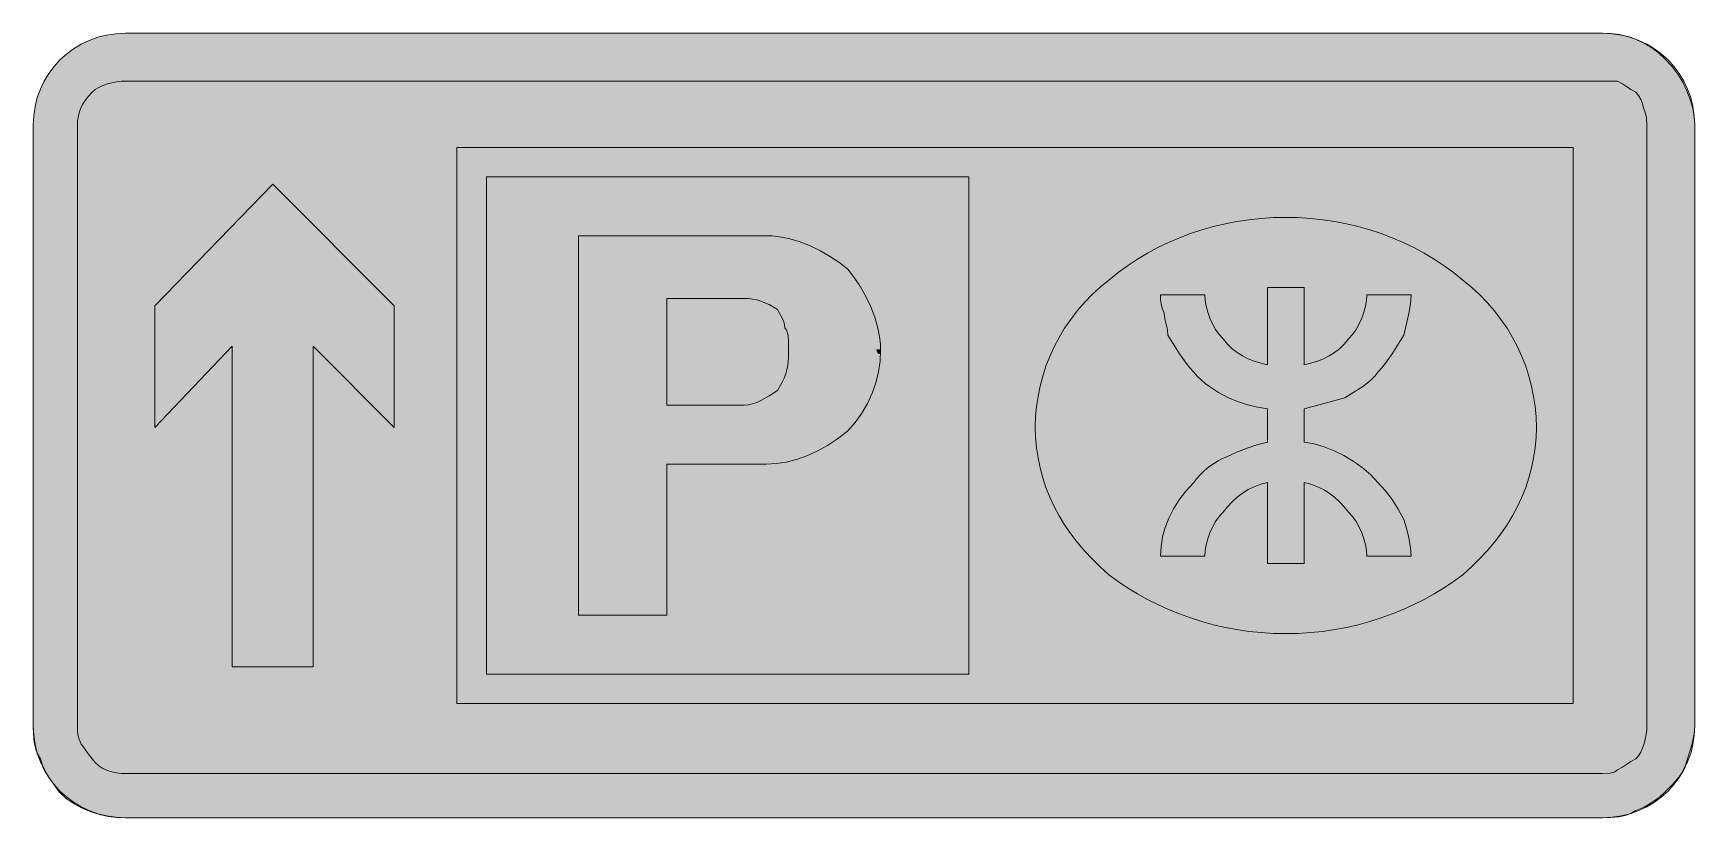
# Model space of a CAD drawing. Header units: metres. Extents: x 14 to 555, y 8 to 264.
import ezdxf

# ---------------------------------------------------------------- set-up
doc = ezdxf.new("R2010")
doc.units = ezdxf.units.M
for name, color, linetype, true_color in [('FILL_BLUE_0000FF', 7, 'Continuous', 0x0000ff), ('FILL_RED_FF0000', 7, 'Continuous', 0xff0000), ('FILL_WHITE_FFFFFF', 7, 'Continuous', 0xffffff), ('STROKE_BLUE_0000FF', 7, 'Continuous', 0x0000ff)]:
    doc.layers.add(name, color=color, linetype=linetype, true_color=true_color)

msp = doc.modelspace()

# ---------------------------------------------------------------- hatches: boundary and pattern name
at = {"layer": 'FILL_BLUE_0000FF', "true_color": 0x0000ff}
h = msp.add_hatch(color=7, dxfattribs=at)
h.dxf.hatch_style = 1
h.paths.add_polyline_path([(525.15, 248.16), (529.95, 248.16), (531.56, 247.26), (532.95, 246.36), (534.34, 245.46), (535.95, 244.56), (536.83, 243.47), (537.6, 242.16), (538.14, 240.85), (538.35, 239.76), (539.04, 237.98), (539.4, 236.31), (539.55, 233.76), (539.55, 38.16), (539.49, 36.76), (539.32, 35.29), (539.04, 33.79), (538.65, 32.31), (538.14, 30.88), (537.53, 29.55), (536.79, 28.37), (535.95, 27.36), (534.34, 26.46), (532.95, 25.56), (531.56, 24.66), (529.95, 23.76), (529.45, 23.36), (528.86, 23.07), (527.55, 22.71), (525.15, 22.56), (43.95, 22.56), (42.55, 22.62), (41.08, 22.8), (39.58, 23.13), (38.1, 23.61), (36.67, 24.26), (35.34, 25.09), (34.16, 26.12), (33.15, 27.36), (32.25, 28.45), (31.35, 29.76), (30.45, 31.07), (29.55, 32.16), (28.86, 33.77), (28.5, 35.16), (28.37, 36.55), (28.35, 38.16), (28.35, 233.76), (28.41, 235.11), (28.59, 236.46), (28.92, 237.81), (29.4, 239.16), (30.05, 240.51), (30.88, 241.86), (31.91, 243.21), (33.15, 244.56), (34.16, 245.4), (35.34, 246.13), (36.67, 246.75), (38.1, 247.26), (39.58, 247.65), (41.08, 247.93), (42.55, 248.1), (43.95, 248.16), (525.15, 248.16)])
h = msp.add_hatch(color=7, dxfattribs=at)
h.dxf.hatch_style = 1
h.paths.add_polyline_path([(161.55, 216.96), (318.75, 216.96), (318.75, 54.96), (161.55, 54.96), (161.55, 216.96)])
at = {"layer": 'FILL_RED_FF0000', "true_color": 0xff0000}
h = msp.add_hatch(color=7, dxfattribs=at)
h.dxf.hatch_style = 1
h.paths.add_polyline_path([(417.91, 68.24), (413.91, 68.49), (409.95, 68.9), (406.03, 69.47), (402.16, 70.2), (398.35, 71.07), (394.59, 72.09), (390.9, 73.26), (387.28, 74.57), (383.74, 76.01), (380.27, 77.59), (376.89, 79.3), (373.61, 81.13), (370.42, 83.09), (367.33, 85.17), (364.35, 87.36), (361.51, 89.88), (358.84, 92.47), (356.34, 95.15), (354.02, 97.9), (351.87, 100.72), (349.9, 103.6), (348.11, 106.55), (346.5, 109.56), (345.07, 112.63), (343.83, 115.74), (342.77, 118.91), (341.91, 122.12), (341.23, 125.38), (340.74, 128.67), (340.45, 132), (340.35, 135.36), (340.45, 138.73), (340.74, 142.1), (341.23, 145.45), (341.91, 148.77), (342.77, 152.05), (343.83, 155.29), (345.07, 158.48), (346.5, 161.61), (348.11, 164.67), (349.9, 167.65), (351.87, 170.54), (354.02, 173.33), (356.34, 176.02), (358.84, 178.59), (361.51, 181.04), (364.35, 183.36), (367.33, 185.76), (370.42, 188.03), (373.61, 190.14), (376.89, 192.12), (380.27, 193.94), (383.74, 195.62), (387.28, 197.14), (390.9, 198.51), (394.59, 199.73), (398.35, 200.79), (402.16, 201.69), (406.03, 202.43), (409.95, 203.01), (413.91, 203.42), (417.91, 203.68), (421.95, 203.76), (425.99, 203.68), (429.99, 203.42), (433.95, 203.01), (437.87, 202.43), (441.74, 201.69), (445.55, 200.79), (449.31, 199.73), (453, 198.51), (456.62, 197.14), (460.16, 195.62), (463.63, 193.94), (467.01, 192.12), (470.29, 190.14), (473.48, 188.03), (476.57, 185.76), (479.55, 183.36), (482.39, 181.04), (485.06, 178.59), (487.56, 176.02), (489.88, 173.33), (492.03, 170.54), (494, 167.65), (495.79, 164.67), (497.4, 161.61), (498.83, 158.48), (500.07, 155.29), (501.13, 152.05), (501.99, 148.77), (502.67, 145.45), (503.16, 142.1), (503.45, 138.73), (503.55, 135.36), (503.45, 132), (503.16, 128.67), (502.67, 125.38), (501.99, 122.12), (501.13, 118.91), (500.07, 115.74), (498.83, 112.63), (497.4, 109.56), (495.79, 106.55), (494, 103.6), (492.03, 100.72), (489.88, 97.9), (487.56, 95.15), (485.06, 92.47), (482.39, 89.88), (479.55, 87.36), (476.57, 85.17), (473.48, 83.09), (470.29, 81.13), (467.01, 79.3), (463.63, 77.59), (460.16, 76.01), (456.62, 74.57), (453, 73.26), (449.31, 72.09), (445.55, 71.07), (441.74, 70.2), (437.87, 69.47), (433.95, 68.9), (429.99, 68.49), (425.99, 68.24), (421.95, 68.16), (417.91, 68.24)])
at = {"layer": 'FILL_WHITE_FFFFFF', "true_color": 0xffffff}
h = msp.add_hatch(color=7, dxfattribs=at)
h.dxf.hatch_style = 1
h.paths.add_polyline_path([(525.15, 263.76), (527.85, 263.65), (530.53, 263.29), (533.19, 262.68), (535.8, 261.81), (538.36, 260.65), (540.84, 259.2), (543.25, 257.44), (545.55, 255.36), (547.69, 253), (549.58, 250.47), (551.22, 247.79), (552.6, 245.01), (553.69, 242.18), (554.49, 239.33), (554.98, 236.51), (555.15, 233.76), (555.15, 38.16), (554.94, 35.46), (554.4, 32.76), (553.63, 30.06), (552.75, 27.36), (552.24, 25.67), (551.63, 24.15), (550.89, 22.78), (550.05, 21.51), (548.03, 19.09), (545.55, 16.56), (543.54, 14.78), (541.2, 13.11), (538.63, 11.67), (535.95, 10.56), (534.6, 9.77), (533.25, 9.17), (531.9, 8.75), (530.55, 8.46), (527.85, 8.2), (525.15, 8.16), (43.95, 8.16), (41.2, 8.27), (38.38, 8.63), (35.53, 9.24), (32.7, 10.11), (29.92, 11.27), (27.24, 12.72), (24.71, 14.48), (22.35, 16.56), (18.9, 21.51), (18.14, 22.78), (17.46, 24.15), (16.85, 25.67), (16.35, 27.36), (15.56, 28.71), (14.96, 30.06), (14.54, 31.41), (14.25, 32.76), (13.99, 35.46), (13.95, 38.16), (13.95, 233.76), (14.1, 236.87), (14.55, 239.87), (15.28, 242.77), (16.28, 245.53), (17.52, 248.16), (19.01, 250.63), (20.73, 252.94), (22.65, 255.06), (24.77, 256.98), (27.08, 258.7), (29.55, 260.19), (32.18, 261.43), (34.94, 262.43), (37.84, 263.16), (40.84, 263.61), (43.95, 263.76), (525.15, 263.76)])
h = msp.add_hatch(color=7, dxfattribs=at)
h.dxf.hatch_style = 1
h.paths.add_polyline_path([(515.55, 45.36), (151.95, 45.36), (151.95, 226.56), (515.55, 226.56), (515.55, 45.36)])
h = msp.add_hatch(color=7, dxfattribs=at)
h.dxf.hatch_style = 1
h.paths.add_polyline_path([(131.55, 135.36), (105.15, 161.76), (105.15, 57.36), (78.75, 57.36), (78.75, 161.76), (53.55, 135.36), (53.55, 174.96), (91.95, 214.56), (131.55, 174.96), (131.55, 135.36)])
h = msp.add_hatch(color=7, dxfattribs=at)
h.dxf.hatch_style = 1
h.paths.add_polyline_path([(191.55, 74.16), (191.55, 197.76), (252.75, 197.76), (254.55, 197.7), (256.35, 197.54), (259.91, 196.92), (263.42, 195.92), (266.85, 194.61), (270.16, 193.01), (273.34, 191.18), (276.34, 189.15), (279.15, 186.96), (281.34, 184.15), (283.37, 181.15), (285.2, 177.97), (286.8, 174.66), (288.11, 171.23), (289.11, 167.72), (289.73, 164.16), (289.89, 162.36), (289.95, 160.56), (289.78, 156.96), (289.28, 153.4), (288.43, 149.89), (287.25, 146.46), (285.73, 143.15), (283.88, 139.97), (281.68, 136.97), (279.15, 134.16), (275.95, 131.63), (272.66, 129.43), (269.32, 127.58), (265.95, 126.06), (262.58, 124.88), (259.24, 124.03), (255.95, 123.53), (252.75, 123.36), (220.35, 123.36), (220.35, 74.16), (191.55, 74.16)])
h.paths.add_polyline_path([(246.9, 142.67), (248.25, 142.97), (249.6, 143.45), (250.95, 144.06), (253.65, 145.6), (256.35, 147.36), (257.93, 150.06), (258.54, 151.41), (259.05, 152.76), (259.44, 154.11), (259.73, 155.46), (259.89, 156.81), (259.95, 158.16), (259.95, 162.96), (259.8, 165.36), (259.44, 166.67), (259.15, 167.26), (258.75, 167.76), (258.7, 168.61), (258.54, 169.37), (258, 170.76), (256.35, 173.76), (253.65, 175.33), (252.3, 175.95), (250.95, 176.46), (249.6, 176.85), (248.25, 177.13), (246.9, 177.3), (245.55, 177.36), (220.35, 177.36), (220.35, 142.56), (245.55, 142.56), (246.9, 142.67)], flags=16)
h = msp.add_hatch(color=7, dxfattribs=at)
h.dxf.hatch_style = 1
h.paths.add_polyline_path([(381.32, 96.51), (381.83, 99.64), (382.67, 102.75), (383.85, 105.81), (385.37, 108.82), (387.23, 111.75), (389.42, 114.61), (391.95, 117.36), (392.96, 118.71), (394.14, 120.02), (395.47, 121.28), (396.9, 122.46), (398.38, 123.52), (399.88, 124.45), (401.35, 125.2), (402.75, 125.76), (406.16, 127.35), (409.35, 128.61), (412.54, 129.64), (415.95, 130.56), (415.95, 141.36), (412.75, 141.92), (409.5, 142.73), (406.25, 143.79), (403.05, 145.11), (399.97, 146.72), (397.05, 148.62), (395.67, 149.68), (394.36, 150.83), (393.12, 152.05), (391.95, 153.36), (390.65, 154.76), (389.46, 156.25), (387.3, 159.36), (383.55, 165.36), (383.36, 167.16), (382.95, 168.96), (382.54, 170.76), (382.35, 172.56), (381.66, 174.17), (381.3, 175.56), (381.17, 176.95), (381.15, 178.56), (395.55, 178.56), (395.66, 176.71), (395.98, 174.79), (396.5, 172.84), (397.2, 170.91), (398.07, 169.03), (399.09, 167.25), (400.26, 165.62), (401.55, 164.16), (402.96, 162.47), (404.48, 160.99), (406.11, 159.71), (407.85, 158.61), (409.71, 157.68), (411.68, 156.9), (413.76, 156.27), (415.95, 155.76), (415.95, 180.96), (427.95, 180.96), (427.95, 155.76), (430.14, 156.27), (432.23, 156.9), (434.19, 157.68), (436.05, 158.61), (437.79, 159.71), (439.43, 160.99), (440.94, 162.47), (442.35, 164.16), (443.64, 165.62), (444.81, 167.25), (445.83, 169.03), (446.7, 170.91), (447.4, 172.84), (447.92, 174.79), (448.24, 176.71), (448.35, 178.56), (462.75, 178.56), (462.54, 175.65), (462, 172.41), (460.35, 165.36), (456.6, 159.36), (454.44, 156.25), (453.25, 154.76), (451.95, 153.36), (450.94, 152.06), (449.76, 150.87), (448.43, 149.75), (447, 148.71), (441.15, 144.96), (427.95, 141.36), (427.95, 130.56), (431.15, 129.94), (434.4, 129), (437.65, 127.75), (440.85, 126.21), (443.93, 124.38), (446.85, 122.29), (449.54, 119.95), (451.95, 117.36), (454.44, 114.64), (456.6, 111.81), (458.53, 108.75), (460.35, 105.36), (461.23, 102.47), (462, 99.36), (462.54, 96.25), (462.75, 93.36), (448.35, 93.36), (448.24, 95.21), (447.92, 97.13), (447.4, 99.08), (446.7, 101.01), (445.83, 102.89), (444.81, 104.67), (443.64, 106.3), (442.35, 107.76), (440.94, 109.5), (439.43, 111.12), (437.79, 112.59), (436.05, 113.91), (434.19, 115.06), (432.23, 116.03), (430.14, 116.8), (427.95, 117.36), (427.95, 90.96), (415.95, 90.96), (415.95, 117.36), (413.76, 116.8), (411.68, 116.03), (409.71, 115.06), (407.85, 113.91), (406.11, 112.59), (404.48, 111.12), (402.96, 109.5), (401.55, 107.76), (400.26, 106.3), (399.09, 104.67), (398.07, 102.89), (397.2, 101.01), (396.5, 99.08), (395.98, 97.13), (395.66, 95.21), (395.55, 93.36), (381.15, 93.36), (381.32, 96.51)])
h = msp.add_hatch(color=7, dxfattribs=at)
h.dxf.hatch_style = 1
h.paths.add_polyline_path([(289.95, 159.36), (289.55, 159.41), (289.26, 159.55), (288.9, 159.96), (288.75, 160.56), (289.95, 160.56), (289.95, 159.36)])

# ---------------------------------------------------------------- linework, layer by layer
at = {"layer": 'FILL_BLUE_0000FF', "lineweight": 0, "true_color": 0x0000ff}
for points in [[(525.15, 248.16), (529.95, 248.16), (531.56, 247.26), (532.95, 246.36), (534.34, 245.46), (535.95, 244.56), (536.83, 243.47), (537.6, 242.16), (538.14, 240.85), (538.35, 239.76), (539.04, 237.98), (539.4, 236.31), (539.55, 233.76), (539.55, 38.16), (539.49, 36.76), (539.32, 35.29), (539.04, 33.79), (538.65, 32.31), (538.14, 30.88), (537.53, 29.55), (536.79, 28.37), (535.95, 27.36), (534.34, 26.46), (532.95, 25.56), (531.56, 24.66), (529.95, 23.76), (529.45, 23.36), (528.86, 23.07), (527.55, 22.71), (525.15, 22.56), (43.95, 22.56), (42.55, 22.62), (41.08, 22.8), (39.58, 23.13), (38.1, 23.61), (36.67, 24.26), (35.34, 25.09), (34.16, 26.12), (33.15, 27.36), (32.25, 28.45), (31.35, 29.76), (30.45, 31.07), (29.55, 32.16), (28.86, 33.77), (28.5, 35.16), (28.37, 36.55), (28.35, 38.16), (28.35, 233.76), (28.41, 235.11), (28.59, 236.46), (28.92, 237.81), (29.4, 239.16), (30.05, 240.51), (30.88, 241.86), (31.91, 243.21), (33.15, 244.56), (34.16, 245.4), (35.34, 246.13), (36.67, 246.75), (38.1, 247.26), (39.58, 247.65), (41.08, 247.93), (42.55, 248.1), (43.95, 248.16)], [(161.55, 216.96), (318.75, 216.96), (318.75, 54.96), (161.55, 54.96)]]:
    msp.add_lwpolyline(points, close=True, dxfattribs=at)
at = {"layer": 'FILL_RED_FF0000', "lineweight": 0, "true_color": 0xff0000}
msp.add_lwpolyline([(417.91, 68.24), (413.91, 68.49), (409.95, 68.9), (406.03, 69.47), (402.16, 70.2), (398.35, 71.07), (394.59, 72.09), (390.9, 73.26), (387.28, 74.57), (383.74, 76.01), (380.27, 77.59), (376.89, 79.3), (373.61, 81.13), (370.42, 83.09), (367.33, 85.17), (364.35, 87.36), (361.51, 89.88), (358.84, 92.47), (356.34, 95.15), (354.02, 97.9), (351.87, 100.72), (349.9, 103.6), (348.11, 106.55), (346.5, 109.56), (345.07, 112.63), (343.83, 115.74), (342.77, 118.91), (341.91, 122.12), (341.23, 125.38), (340.74, 128.67), (340.45, 132), (340.35, 135.36), (340.45, 138.73), (340.74, 142.1), (341.23, 145.45), (341.91, 148.77), (342.77, 152.05), (343.83, 155.29), (345.07, 158.48), (346.5, 161.61), (348.11, 164.67), (349.9, 167.65), (351.87, 170.54), (354.02, 173.33), (356.34, 176.02), (358.84, 178.59), (361.51, 181.04), (364.35, 183.36), (367.33, 185.76), (370.42, 188.03), (373.61, 190.14), (376.89, 192.12), (380.27, 193.94), (383.74, 195.62), (387.28, 197.14), (390.9, 198.51), (394.59, 199.73), (398.35, 200.79), (402.16, 201.69), (406.03, 202.43), (409.95, 203.01), (413.91, 203.42), (417.91, 203.68), (421.95, 203.76), (425.99, 203.68), (429.99, 203.42), (433.95, 203.01), (437.87, 202.43), (441.74, 201.69), (445.55, 200.79), (449.31, 199.73), (453, 198.51), (456.62, 197.14), (460.16, 195.62), (463.63, 193.94), (467.01, 192.12), (470.29, 190.14), (473.48, 188.03), (476.57, 185.76), (479.55, 183.36), (482.39, 181.04), (485.06, 178.59), (487.56, 176.02), (489.88, 173.33), (492.03, 170.54), (494, 167.65), (495.79, 164.67), (497.4, 161.61), (498.83, 158.48), (500.07, 155.29), (501.13, 152.05), (501.99, 148.77), (502.67, 145.45), (503.16, 142.1), (503.45, 138.73), (503.55, 135.36), (503.45, 132), (503.16, 128.67), (502.67, 125.38), (501.99, 122.12), (501.13, 118.91), (500.07, 115.74), (498.83, 112.63), (497.4, 109.56), (495.79, 106.55), (494, 103.6), (492.03, 100.72), (489.88, 97.9), (487.56, 95.15), (485.06, 92.47), (482.39, 89.88), (479.55, 87.36), (476.57, 85.17), (473.48, 83.09), (470.29, 81.13), (467.01, 79.3), (463.63, 77.59), (460.16, 76.01), (456.62, 74.57), (453, 73.26), (449.31, 72.09), (445.55, 71.07), (441.74, 70.2), (437.87, 69.47), (433.95, 68.9), (429.99, 68.49), (425.99, 68.24), (421.95, 68.16)], close=True, dxfattribs=at)
at = {"layer": 'FILL_WHITE_FFFFFF', "lineweight": 0, "true_color": 0xffffff}
for points in [[(525.15, 263.76), (527.85, 263.65), (530.53, 263.29), (533.19, 262.68), (535.8, 261.81), (538.36, 260.65), (540.84, 259.2), (543.25, 257.44), (545.55, 255.36), (547.69, 253), (549.58, 250.47), (551.22, 247.79), (552.6, 245.01), (553.69, 242.18), (554.49, 239.33), (554.98, 236.51), (555.15, 233.76), (555.15, 38.16), (554.94, 35.46), (554.4, 32.76), (553.63, 30.06), (552.75, 27.36), (552.24, 25.67), (551.63, 24.15), (550.89, 22.78), (550.05, 21.51), (548.03, 19.09), (545.55, 16.56), (543.54, 14.78), (541.2, 13.11), (538.63, 11.67), (535.95, 10.56), (534.6, 9.77), (533.25, 9.17), (531.9, 8.75), (530.55, 8.46), (527.85, 8.2), (525.15, 8.16), (43.95, 8.16), (41.2, 8.27), (38.38, 8.63), (35.53, 9.24), (32.7, 10.11), (29.92, 11.27), (27.24, 12.72), (24.71, 14.48), (22.35, 16.56), (18.9, 21.51), (18.14, 22.78), (17.46, 24.15), (16.85, 25.67), (16.35, 27.36), (15.56, 28.71), (14.96, 30.06), (14.54, 31.41), (14.25, 32.76), (13.99, 35.46), (13.95, 38.16), (13.95, 233.76), (14.1, 236.87), (14.55, 239.87), (15.28, 242.77), (16.28, 245.53), (17.52, 248.16), (19.01, 250.63), (20.73, 252.94), (22.65, 255.06), (24.77, 256.98), (27.08, 258.7), (29.55, 260.19), (32.18, 261.43), (34.94, 262.43), (37.84, 263.16), (40.84, 263.61), (43.95, 263.76)], [(131.55, 135.36), (105.15, 161.76), (105.15, 57.36), (78.75, 57.36), (78.75, 161.76), (53.55, 135.36), (53.55, 174.96), (91.95, 214.56), (131.55, 174.96)], [(191.55, 74.16), (191.55, 197.76), (252.75, 197.76), (254.55, 197.7), (256.35, 197.54), (259.91, 196.92), (263.42, 195.92), (266.85, 194.61), (270.16, 193.01), (273.34, 191.18), (276.34, 189.15), (279.15, 186.96), (281.34, 184.15), (283.37, 181.15), (285.2, 177.97), (286.8, 174.66), (288.11, 171.23), (289.11, 167.72), (289.73, 164.16), (289.89, 162.36), (289.95, 160.56), (289.78, 156.96), (289.28, 153.4), (288.43, 149.89), (287.25, 146.46), (285.73, 143.15), (283.88, 139.97), (281.68, 136.97), (279.15, 134.16), (275.95, 131.63), (272.66, 129.43), (269.32, 127.58), (265.95, 126.06), (262.58, 124.88), (259.24, 124.03), (255.95, 123.53), (252.75, 123.36), (220.35, 123.36), (220.35, 74.16)], [(381.32, 96.51), (381.83, 99.64), (382.67, 102.75), (383.85, 105.81), (385.37, 108.82), (387.23, 111.75), (389.42, 114.61), (391.95, 117.36), (392.96, 118.71), (394.14, 120.02), (395.47, 121.28), (396.9, 122.46), (398.38, 123.52), (399.88, 124.45), (401.35, 125.2), (402.75, 125.76), (406.16, 127.35), (409.35, 128.61), (412.54, 129.64), (415.95, 130.56), (415.95, 141.36), (412.75, 141.92), (409.5, 142.73), (406.25, 143.79), (403.05, 145.11), (399.97, 146.72), (397.05, 148.62), (395.67, 149.68), (394.36, 150.83), (393.12, 152.05), (391.95, 153.36), (390.65, 154.76), (389.46, 156.25), (387.3, 159.36), (383.55, 165.36), (383.36, 167.16), (382.95, 168.96), (382.54, 170.76), (382.35, 172.56), (381.66, 174.17), (381.3, 175.56), (381.17, 176.95), (381.15, 178.56), (395.55, 178.56), (395.66, 176.71), (395.98, 174.79), (396.5, 172.84), (397.2, 170.91), (398.07, 169.03), (399.09, 167.25), (400.26, 165.62), (401.55, 164.16), (402.96, 162.47), (404.48, 160.99), (406.11, 159.71), (407.85, 158.61), (409.71, 157.68), (411.68, 156.9), (413.76, 156.27), (415.95, 155.76), (415.95, 180.96), (427.95, 180.96), (427.95, 155.76), (430.14, 156.27), (432.23, 156.9), (434.19, 157.68), (436.05, 158.61), (437.79, 159.71), (439.43, 160.99), (440.94, 162.47), (442.35, 164.16), (443.64, 165.62), (444.81, 167.25), (445.83, 169.03), (446.7, 170.91), (447.4, 172.84), (447.92, 174.79), (448.24, 176.71), (448.35, 178.56), (462.75, 178.56), (462.54, 175.65), (462, 172.41), (460.35, 165.36), (456.6, 159.36), (454.44, 156.25), (453.25, 154.76), (451.95, 153.36), (450.94, 152.06), (449.76, 150.87), (448.43, 149.75), (447, 148.71), (441.15, 144.96), (427.95, 141.36), (427.95, 130.56), (431.15, 129.94), (434.4, 129), (437.65, 127.75), (440.85, 126.21), (443.93, 124.38), (446.85, 122.29), (449.54, 119.95), (451.95, 117.36), (454.44, 114.64), (456.6, 111.81), (458.53, 108.75), (460.35, 105.36), (461.23, 102.47), (462, 99.36), (462.54, 96.25), (462.75, 93.36), (448.35, 93.36), (448.24, 95.21), (447.92, 97.13), (447.4, 99.08), (446.7, 101.01), (445.83, 102.89), (444.81, 104.67), (443.64, 106.3), (442.35, 107.76), (440.94, 109.5), (439.43, 111.12), (437.79, 112.59), (436.05, 113.91), (434.19, 115.06), (432.23, 116.03), (430.14, 116.8), (427.95, 117.36), (427.95, 90.96), (415.95, 90.96), (415.95, 117.36), (413.76, 116.8), (411.68, 116.03), (409.71, 115.06), (407.85, 113.91), (406.11, 112.59), (404.48, 111.12), (402.96, 109.5), (401.55, 107.76), (400.26, 106.3), (399.09, 104.67), (398.07, 102.89), (397.2, 101.01), (396.5, 99.08), (395.98, 97.13), (395.66, 95.21), (395.55, 93.36), (381.15, 93.36)], [(246.9, 142.67), (248.25, 142.97), (249.6, 143.45), (250.95, 144.06), (253.65, 145.6), (256.35, 147.36), (257.93, 150.06), (258.54, 151.41), (259.05, 152.76), (259.44, 154.11), (259.73, 155.46), (259.89, 156.81), (259.95, 158.16), (259.95, 162.96), (259.8, 165.36), (259.44, 166.67), (259.15, 167.26), (258.75, 167.76), (258.7, 168.61), (258.54, 169.37), (258, 170.76), (256.35, 173.76), (253.65, 175.33), (252.3, 175.95), (250.95, 176.46), (249.6, 176.85), (248.25, 177.13), (246.9, 177.3), (245.55, 177.36), (220.35, 177.36), (220.35, 142.56), (245.55, 142.56)], [(289.95, 159.36), (289.55, 159.41), (289.26, 159.55), (288.9, 159.96), (288.75, 160.56), (289.95, 160.56)]]:
    msp.add_lwpolyline(points, close=True, dxfattribs=at)
at = {"layer": 'FILL_WHITE_FFFFFF', "lineweight": 0, "true_color": 0x0000ff}
msp.add_lwpolyline([(515.55, 45.36), (151.95, 45.36), (151.95, 226.56), (515.55, 226.56)], close=True, dxfattribs=at)
at = {"layer": 'STROKE_BLUE_0000FF', "lineweight": 0, "true_color": 0x0000ff}
msp.add_lwpolyline([(525.15, 263.76), (528.26, 263.61), (531.26, 263.16), (534.16, 262.43), (536.93, 261.43), (539.55, 260.19), (542.03, 258.7), (544.33, 256.98), (546.45, 255.06), (548.37, 252.94), (550.09, 250.63), (551.58, 248.16), (552.83, 245.53), (553.82, 242.77), (554.55, 239.87), (555, 236.87), (555.15, 233.76), (555.15, 38.16), (555, 35.05), (554.55, 32.05), (553.82, 29.15), (552.83, 26.38), (551.58, 23.76), (550.09, 21.28), (548.37, 18.98), (546.45, 16.86), (544.33, 14.94), (542.03, 13.22), (539.55, 11.73), (536.93, 10.48), (534.16, 9.49), (531.26, 8.76), (528.26, 8.31), (525.15, 8.16), (43.95, 8.16), (40.84, 8.31), (37.84, 8.76), (34.94, 9.49), (32.18, 10.48), (29.55, 11.73), (27.08, 13.22), (24.77, 14.94), (22.65, 16.86), (20.73, 18.98), (19.01, 21.28), (17.52, 23.76), (16.28, 26.38), (15.28, 29.15), (14.55, 32.05), (14.1, 35.05), (13.95, 38.16), (13.95, 233.76), (14.1, 236.87), (14.55, 239.87), (15.28, 242.77), (16.28, 245.53), (17.52, 248.16), (19.01, 250.63), (20.73, 252.94), (22.65, 255.06), (24.77, 256.98), (27.08, 258.7), (29.55, 260.19), (32.18, 261.43), (34.94, 262.43), (37.84, 263.16), (40.84, 263.61), (43.95, 263.76), (525.15, 263.76)], dxfattribs=at)

doc.saveas('drawing.dxf')
